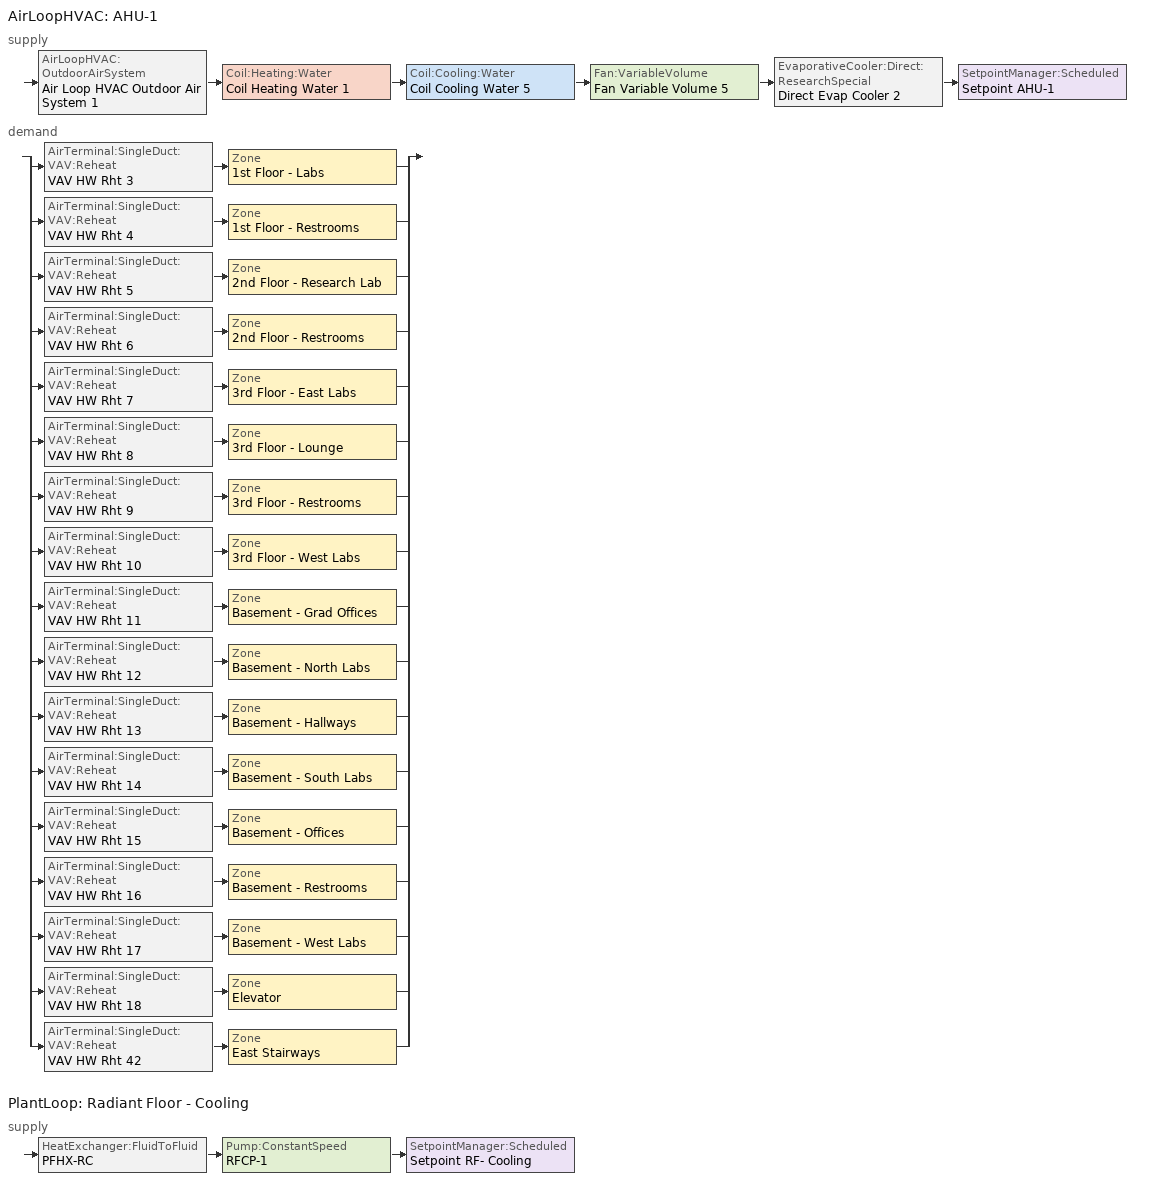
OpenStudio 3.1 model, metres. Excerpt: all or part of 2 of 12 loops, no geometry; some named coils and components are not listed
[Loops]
AirLoopHVAC 'AHU-1'
 supply: AirLoopHVAC:OutdoorAirSystem 'Air Loop HVAC Outdoor Air System 1' > Coil:Heating:Water 'Coil Heating Water 1' > Coil:Cooling:Water 'Coil Cooling Water 5' > Fan:VariableVolume 'Fan Variable Volume 5' > EvaporativeCooler:Direct:ResearchSpecial 'Direct Evap Cooler 2' > SetpointManager:Scheduled 'Setpoint AHU-1'
 demand: split
  | AirTerminal:SingleDuct:VAV:Reheat 'VAV HW Rht 3' > Zone '1st Floor - Labs'
  | AirTerminal:SingleDuct:VAV:Reheat 'VAV HW Rht 4' > Zone '1st Floor - Restrooms'
  | AirTerminal:SingleDuct:VAV:Reheat 'VAV HW Rht 5' > Zone '2nd Floor - Research Lab'
  | AirTerminal:SingleDuct:VAV:Reheat 'VAV HW Rht 6' > Zone '2nd Floor - Restrooms'
  | AirTerminal:SingleDuct:VAV:Reheat 'VAV HW Rht 7' > Zone '3rd Floor - East Labs'
  | AirTerminal:SingleDuct:VAV:Reheat 'VAV HW Rht 8' > Zone '3rd Floor - Lounge'
  | AirTerminal:SingleDuct:VAV:Reheat 'VAV HW Rht 9' > Zone '3rd Floor - Restrooms'
  | AirTerminal:SingleDuct:VAV:Reheat 'VAV HW Rht 10' > Zone '3rd Floor - West Labs'
  | AirTerminal:SingleDuct:VAV:Reheat 'VAV HW Rht 11' > Zone 'Basement - Grad Offices'
  | AirTerminal:SingleDuct:VAV:Reheat 'VAV HW Rht 12' > Zone 'Basement - North Labs'
  | AirTerminal:SingleDuct:VAV:Reheat 'VAV HW Rht 13' > Zone 'Basement - Hallways'
  | AirTerminal:SingleDuct:VAV:Reheat 'VAV HW Rht 14' > Zone 'Basement - South Labs'
  | AirTerminal:SingleDuct:VAV:Reheat 'VAV HW Rht 15' > Zone 'Basement - Offices'
  | AirTerminal:SingleDuct:VAV:Reheat 'VAV HW Rht 16' > Zone 'Basement - Restrooms'
  | AirTerminal:SingleDuct:VAV:Reheat 'VAV HW Rht 17' > Zone 'Basement - West Labs'
  | AirTerminal:SingleDuct:VAV:Reheat 'VAV HW Rht 18' > Zone 'Elevator'
  | AirTerminal:SingleDuct:VAV:Reheat 'VAV HW Rht 42' > Zone 'East Stairways'
PlantLoop 'Radiant Floor - Cooling'
 supply: HeatExchanger:FluidToFluid 'PFHX-RC' > Pump:ConstantSpeed 'RFCP-1' > SetpointManager:Scheduled 'Setpoint RF- Cooling'
[Sizing:Zone] Zone Cooling Design Supply Air Temperature Input Method=SupplyAirTemperature; Zone Cooling Design Supply Air Temperature {C}=12.8; Zone Cooling Design Supply Air Temperature Difference {deltaC}=11.11; Zone Heating Design Supply Air Temperature Input Method=SupplyAirTemperature; Zone Heating Design Supply Air Temperature {C}=40; Zone Heating Design Supply Air Temperature Difference {deltaC}=11.11; Zone Cooling Design Supply Air Humidity Ratio {kg-H2O/kg-air}=0.0085; Zone Heating Design Supply Air Humidity Ratio {kg-H2O/kg-air}=0.008; Cooling Design Air Flow Method=DesignDay; Heating Design Air Flow Method=DesignDay; Account for Dedicated Outdoor Air System=No; Dedicated Outdoor Air System Control Strategy=NeutralSupplyAir; Dedicated Outdoor Air Low Setpoint Temperature for Design {C}=autosize; Dedicated Outdoor Air High Setpoint Temperature for Design {C}=autosize
Basement - North Labs; Basement - Grad Offices; 1st Floor - Restrooms; 3rd Floor - East Labs; 2nd Floor - Restrooms; Basement - Hallways; Basement - South Labs; Basement - Restrooms; 3rd Floor - Restrooms; East Stairways; 1st Floor - Labs; 3rd Floor - West Labs; Basement - West Labs; Basement - Offices; Elevator; 3rd Floor - Lounge; 2nd Floor - Research Lab
[Zone equipment]
Basement - North Labs: VAV HW Rht 12
Basement - Grad Offices: VAV HW Rht 11
1st Floor - Restrooms: VAV HW Rht 4
3rd Floor - East Labs: VAV HW Rht 7, Natural Ventilation 15
2nd Floor - Restrooms: VAV HW Rht 6
Basement - Hallways: VAV HW Rht 13
Basement - South Labs: VAV HW Rht 14
Basement - Restrooms: VAV HW Rht 16
3rd Floor - Restrooms: VAV HW Rht 9
East Stairways: VAV HW Rht 42, Natural Ventilation 26
1st Floor - Labs: VAV HW Rht 3, Natural Ventilation 3
3rd Floor - West Labs: VAV HW Rht 10, Natural Ventilation 21
Basement - West Labs: VAV HW Rht 17
Basement - Offices: VAV HW Rht 15
Elevator: VAV HW Rht 18
3rd Floor - Lounge: VAV HW Rht 8, Natural Ventilation 19
2nd Floor - Research Lab: VAV HW Rht 5
[PlantLoop]
Radiant Floor - Cooling: Glycol Concentration=0; Plant Loop Volume {m3}=Autocalculate; Load Distribution Scheme=Optimal
[Sizing:Plant]
Radiant Floor - Cooling: Loop Type=Heating; Design Loop Exit Temperature {C}=82; Loop Design Temperature Difference {deltaC}=11; Sizing Option=NonCoincident; Zone Timesteps in Averaging Window=1; Coincident Sizing Factor Mode=None
[Pump:ConstantSpeed]
RFCP-1: Rated Flow Rate {m3/s}=0.00157725; Rated Pump Head {Pa}=155431; Rated Power Consumption {W}=745.7; Motor Efficiency=0.86; Fraction of Motor Inefficiencies to Fluid Stream=0; Pump Control Type=Intermittent; Design Power Sizing Method=PowerPerFlowPerPressure; Design Electric Power per Unit Flow Rate {W/(m3/s)}=348701.1; Design Shaft Power per Unit Flow Rate per Unit Head {W-s/m3-Pa}=1.28205
[SetpointManager:Scheduled] Control Variable=Temperature
Name | Schedule
Setpoint AHU-1 | AHU-1
Setpoint RF- Cooling | Chilled Water Temperature
[AirLoopHVAC]
AHU-1: Availability Schedule=AHU-1 Operating Schedule; Design Supply Air Flow Rate {m3/s}=18.17; Design Return Air Flow Fraction of Supply Air Flow=1
[Sizing:System]
AHU-1: Type of Load to Size On=Sensible; Design Outdoor Air Flow Rate {m3/s}=18.17; Central Heating Maximum System Air Flow Ratio=0.3; Preheat Design Temperature {C}=7; Preheat Design Humidity Ratio {kg-H2O/kg-Air}=0.008; Precool Design Temperature {C}=12.8; Precool Design Humidity Ratio {kg-H2O/kg-Air}=0.008; Central Cooling Design Supply Air Temperature {C}=12.8; Central Heating Design Supply Air Temperature {C}=12.8; Sizing Option=NonCoincident; 100% Outdoor Air in Cooling=Yes; 100% Outdoor Air in Heating=Yes; Central Cooling Design Supply Air Humidity Ratio {kg-H2O/kg-Air}=0.0085; Central Heating Design Supply Air Humidity Ratio {kg-H2O/kg-Air}=0.008; Cooling Design Air Flow Method=DesignDay; Cooling Design Air Flow Rate {m3/s}=18.17; Heating Design Air Flow Method=DesignDay; Heating Design Air Flow Rate {m3/s}=18.17; System Outdoor Air Method=ZoneSum; Zone Maximum Outdoor Air Fraction=1; Cooling Supply Air Flow Rate Per Floor Area {m3/s-m2}=0.00996765; Cooling Fraction of Autosized Cooling Supply Air Flow Rate=1; Cooling Supply Air Flow Rate Per Unit Cooling Capacity {m3/s-W}=3.94755e-05; Heating Supply Air Flow Rate Per Floor Area {m3/s-m2}=0.00996765; Heating Fraction of Autosized Heating Supply Air Flow Rate=1; Heating Fraction of Autosized Cooling Supply Air Flow Rate=1; Heating Supply Air Flow Rate Per Unit Heating Capacity {m3/s-W}=3.15882e-05; Cooling Design Capacity Method=CoolingDesignCapacity; Cooling Design Capacity {W}=Autosize; Cooling Design Capacity Per Floor Area {W/m2}=234.7; Fraction of Autosized Cooling Design Capacity=1; Heating Design Capacity Method=HeatingDesignCapacity; Heating Design Capacity {W}=778397; Heating Design Capacity Per Floor Area {W/m2}=157; Fraction of Autosized Heating Design Capacity=1; Central Cooling Capacity Control Method=OnOff
[AirLoopHVAC:OutdoorAirSystem]
Air Loop HVAC Outdoor Air System 1: Controller=Outdoor Air Controller 1
[Controller:OutdoorAir]
Outdoor Air Controller 1: Minimum Outdoor Air Flow Rate {m3/s}=Autosize; Maximum Outdoor Air Flow Rate {m3/s}=Autosize; Economizer Control Type=NoEconomizer; Economizer Control Action Type=ModulateFlow; Economizer Maximum Limit Dry-Bulb Temperature {C}=28; Economizer Maximum Limit Enthalpy {J/kg}=64000; Economizer Minimum Limit Dry-Bulb Temperature {C}=-100; Lockout Type=NoLockout; Minimum Limit Type=FixedMinimum; Controller Mechanical Ventilation=Controller Mechanical Ventilation 4; High Humidity Control=No; Heat Recovery Bypass Control Type=BypassWhenWithinEconomizerLimits
[Controller:MechanicalVentilation]
Controller Mechanical Ventilation 4: Availability Schedule=Always On Discrete hvac_library; Demand Controlled Ventilation=Yes; System Outdoor Air Method=ZoneSum
[Fan:VariableVolume]
Fan Variable Volume 5: Fan Total Efficiency=0.6045; Pressure Rise {Pa}=1868.17; Maximum Flow Rate {m3/s}=18.17; Fan Power Minimum Flow Rate Input Method=FixedFlowRate; Fan Power Minimum Flow Fraction=1; Fan Power Minimum Air Flow Rate {m3/s}=18.17; Motor Efficiency=0.93; Motor In Airstream Fraction=1; Fan Power Coefficient 1=0.0407599; Fan Power Coefficient 2=0.088045; Fan Power Coefficient 3=-0.0729261; Fan Power Coefficient 4=0.94374; Fan Power Coefficient 5=0
[AirTerminal:SingleDuct:VAV:Reheat] Availability Schedule=Always On Discrete hvac_library; Maximum Air Flow Rate {m3/s}=Autosize; Zone Minimum Air Flow Input Method=Constant; Constant Minimum Air Flow Fraction=0.3; Fixed Minimum Air Flow Rate {m3/s}=0; Maximum Hot Water or Steam Flow Rate {m3/s}=Autosize; Minimum Hot Water or Steam Flow Rate {m3/s}=0; Convergence Tolerance=0.001; Damper Heating Action=Normal; Maximum Flow per Zone Floor Area During Reheat {m3/s-m2}=AutoSize; Maximum Flow Fraction During Reheat=AutoSize; Maximum Reheat Air Temperature {C}=35; Control For Outdoor Air=No
Name | Reheat Coil
VAV HW Rht 3 | VAV HW Rht Coil 3
VAV HW Rht 4 | VAV HW Rht Coil 4
VAV HW Rht 5 | VAV HW Rht Coil 5
VAV HW Rht 6 | VAV HW Rht Coil 6
VAV HW Rht 7 | VAV HW Rht Coil 7
VAV HW Rht 8 | VAV HW Rht Coil 8
VAV HW Rht 9 | VAV HW Rht Coil 9
VAV HW Rht 10 | VAV HW Rht Coil 10
VAV HW Rht 11 | VAV HW Rht Coil 11
VAV HW Rht 12 | VAV HW Rht Coil 12
VAV HW Rht 13 | VAV HW Rht Coil 13
VAV HW Rht 14 | VAV HW Rht Coil 14
VAV HW Rht 15 | VAV HW Rht Coil 15
VAV HW Rht 16 | VAV HW Rht Coil 16
VAV HW Rht 17 | VAV HW Rht Coil 17
VAV HW Rht 18 | VAV HW Rht Coil 18
VAV HW Rht 42 | VAV HW Rht Coil 42
[EvaporativeCooler:Direct:ResearchSpecial]
Direct Evap Cooler 2: Availability Schedule=Always On Discrete hvac_library; Cooler Design Effectiveness=0.89; Recirculating Water Pump Power Consumption {W}=1737.481; Primary Air Design Flow Rate {m3/s}=18.17; Drift Loss Fraction=0; Blowdown Concentration Ratio=0; Water Pump Power Sizing Factor {W/(m3/s)}=0.1; Evaporative Operation Minimum Drybulb Temperature=-99; Evaporative Operation Maximum Limit Wetbulb Temperature=99; Evaporative Operation Maximum Limit Drybulb Temperature=99
[Schedule:Constant]
Always On Discrete hvac_library: Value=1
[Schedule:Ruleset]
Name | Default Day Schedule | Summer Design Day Schedule | Winter Design Day Schedule
AHU-1 | Schedule Day 16 | Schedule Day 49 | Schedule Day 50
AHU-1 Operating Schedule | Schedule Day 15
Chilled Water Temperature | Chilled Water Temperature Default | Chilled Water Temperature Summer Design Day | Chilled Water Temperature Winter Design Day
[Schedule:Day]
Schedule Day 16: 24, 0, 12.78
Schedule Day 15: 3, 0, 0, 23, 0, 1, 24, 0, 0
Schedule Day 49: 24, 0, 23.33
Schedule Day 50: 24, 0, 21.11
Chilled Water Temperature Default; Chilled Water Temperature Summer Design Day; Chilled Water Temperature Winter Design Day: 24, 0, 6.7
